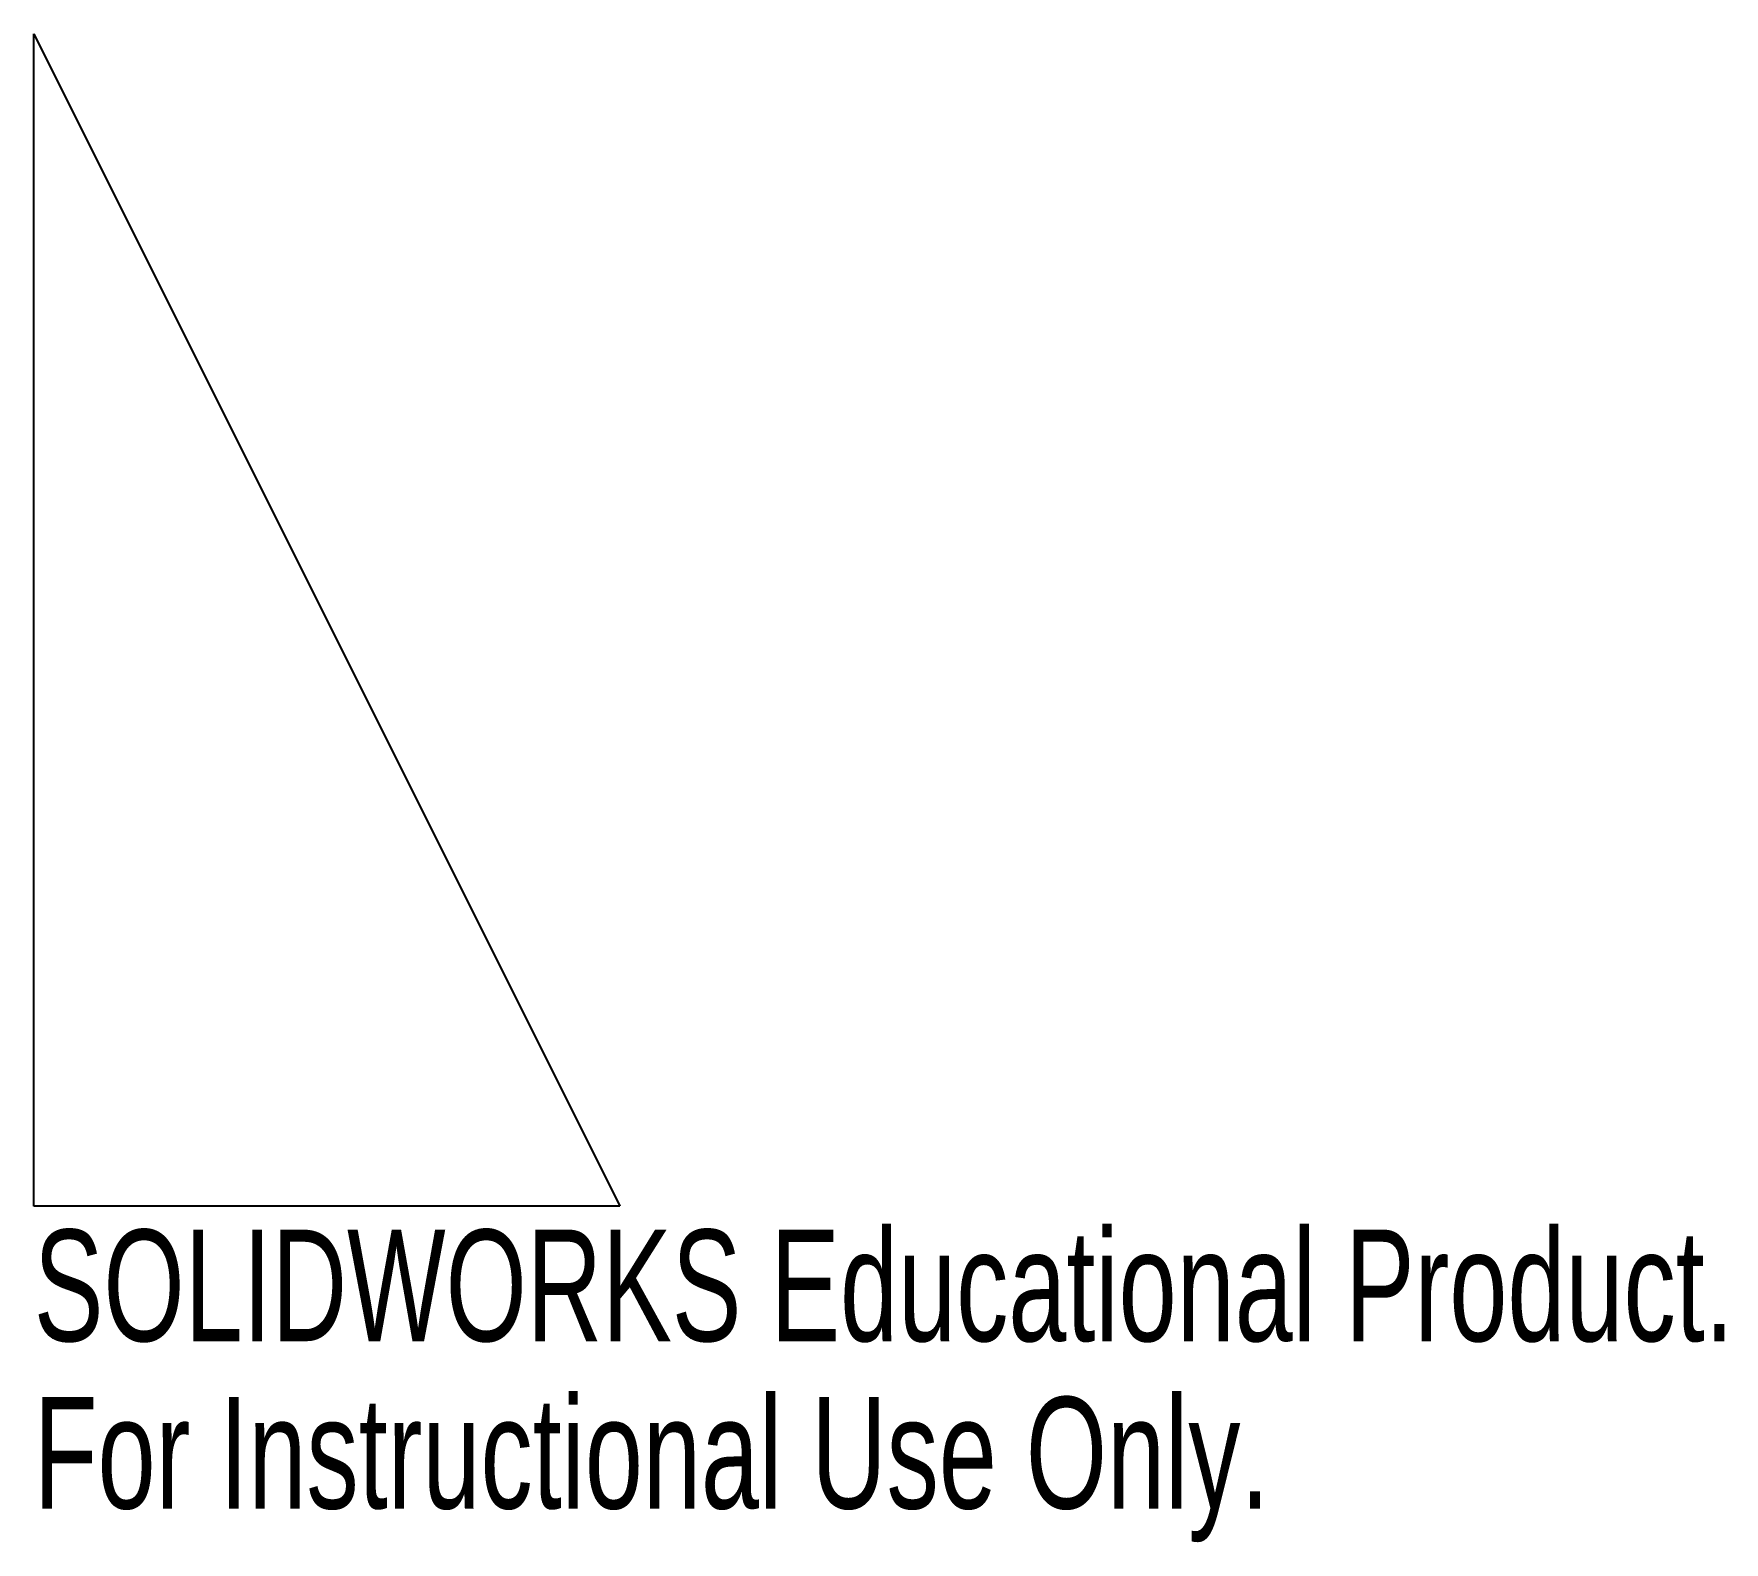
# Model space of a CAD drawing. Header units: inches. Extents: x 2.49 to 5.37, y -21.21 to -18.64.
import ezdxf

# ---------------------------------------------------------------- set-up
doc = ezdxf.new("R2010")
doc.units = ezdxf.units.IN
doc.header["$MEASUREMENT"] = 0
doc.styles.add('SLDTEXTSTYLE0', font='TXT', dxfattribs={"width": 0.7})

msp = doc.modelspace()

# ---------------------------------------------------------------- linework, layer by layer
at = {"color": 7, "linetype": 'Continuous', "lineweight": 25}
for p, q in [((2.4872, -20.6378), (2.4872, -18.6378)), ((2.4872, -18.6378), (3.4872, -20.6378)), ((3.4872, -20.6378), (2.4872, -20.6378))]:
    msp.add_line(p, q, dxfattribs=at)

# ---------------------------------------------------------------- texts
at = {"color": 7, "linetype": 'Continuous', "char_height": 0.1903, "attachment_point": 1, "style": 'SLDTEXTSTYLE0'}
for s, insert in [('SOLIDWORKS Educational Product.', (2.4872, -20.6779)), ('For Instructional Use Only.', (2.4872, -20.9634))]:
    msp.add_mtext(s, dxfattribs=dict(at, insert=insert))

doc.saveas('drawing.dxf')
